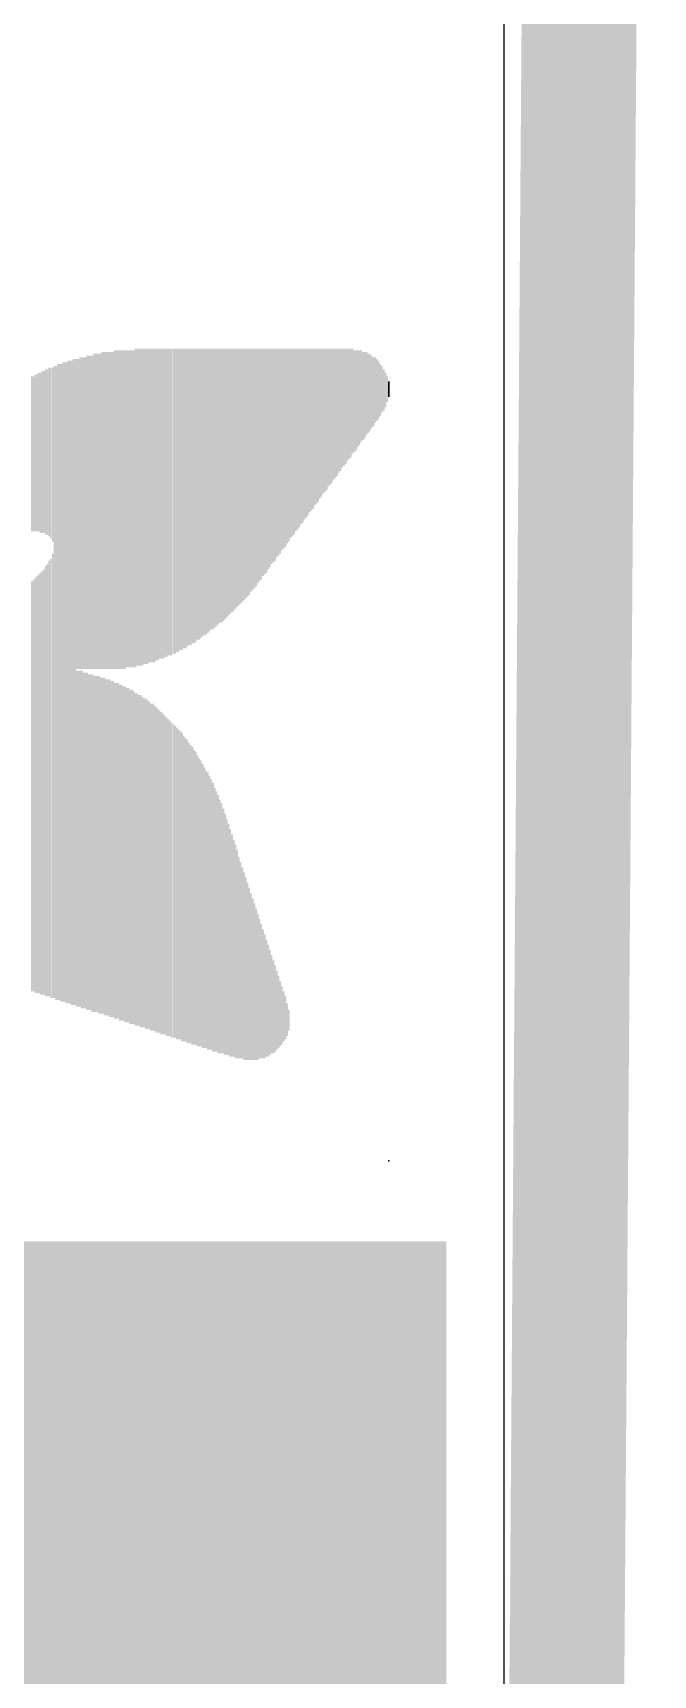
# Model space of a CAD drawing. Extents: x -0.3 to 20.4, y -13.3 to 21.5.
# Drawn here: x 19.025 to 20.396, y 12.706 to 16.338 of the extents above; entities that cross this region are included whole.
import ezdxf

# ---------------------------------------------------------------- set-up
doc = ezdxf.new("R2010")
doc.units = 0
for name, color, linetype in [('1', 12, 'CONTINUOUS'), ('16', 132, 'CONTINUOUS'), ('20', 53, 'CONTINUOUS'), ('21', 40, 'CONTINUOUS'), ('23', 53, 'CONTINUOUS'), ('30', 253, 'CONTINUOUS'), ('32', 253, 'CONTINUOUS')]:
    doc.layers.add(name, color=color, linetype=linetype)

# ---------------------------------------------------------------- blocks, each defined once
blk = doc.blocks.new('RECT')
blk.add_solid([(-0.5, -0.5), (0.5, -0.5), (-0.5, 0.5), (0.5, 0.5)])

msp = doc.modelspace()

# ---------------------------------------------------------------- linework, layer by layer
at = {"layer": '1', "const_width": 0.254}
msp.add_lwpolyline([(20.0152, -13.208), (20.2692, 21.3614)], dxfattribs=at)
at = {"layer": '16', "const_width": 0.254}
msp.add_lwpolyline([(20.0152, -13.208), (20.2692, 21.3614)], dxfattribs=at)
at = {"layer": '20'}
msp.add_line((20.066, 18.542), (20.066, 6.5024), dxfattribs=at)
at = {"layer": '23'}
msp.add_point((19.812, 13.843), dxfattribs=at)

# ---------------------------------------------------------------- block references
at = {"layer": '16', "xscale": 1.27, "yscale": 2.032, "rotation": 90}
msp.add_blockref('RECT', (18.8722, 12.9794), dxfattribs=at)
at = {"layer": '21', "rotation": 90}
for p, xscale, yscale in [((19.13, 15.2756), 0.6896, 0.0038), ((19.1338, 15.2756), 0.6896, 0.0038), ((19.1376, 15.2756), 0.6896, 0.0038), ((19.1414, 15.2756), 0.6896, 0.0038), ((19.1453, 15.2775), 0.6934, 0.0039), ((19.1491, 15.2775), 0.6934, 0.0038), ((19.1529, 15.2775), 0.6934, 0.0038), ((19.1567, 15.2775), 0.6934, 0.0038), ((19.1605, 15.2794), 0.6972, 0.0038), ((19.1643, 15.2794), 0.6972, 0.0038), ((19.1681, 15.2794), 0.6972, 0.0038), ((19.1719, 15.2794), 0.6972, 0.0038), ((19.1757, 15.2794), 0.6972, 0.0038), ((19.1795, 15.2813), 0.701, 0.0038), ((19.1834, 15.2813), 0.701, 0.0039), ((19.1872, 15.2813), 0.701, 0.0038), ((19.191, 15.2813), 0.701, 0.0038), ((19.1948, 15.2813), 0.701, 0.0038), ((19.1986, 15.2813), 0.701, 0.0038), ((19.2024, 15.2813), 0.701, 0.0038), ((19.2062, 15.2832), 0.7048, 0.0038), ((19.21, 15.2832), 0.7048, 0.0038), ((19.2138, 15.2832), 0.7048, 0.0038), ((19.2176, 15.2832), 0.7048, 0.0038), ((19.2215, 15.2832), 0.7048, 0.0039), ((19.2253, 15.2832), 0.7048, 0.0038), ((19.2291, 15.2832), 0.7048, 0.0038), ((19.2329, 15.2851), 0.701, 0.0038), ((19.2367, 15.2851), 0.701, 0.0038), ((19.2405, 15.2851), 0.701, 0.0038), ((19.2443, 15.2851), 0.701, 0.0038), ((19.2481, 15.2851), 0.701, 0.0038), ((19.2519, 15.287), 0.7048, 0.0038), ((19.2557, 15.2889), 0.701, 0.0038), ((19.2596, 15.2889), 0.701, 0.0039), ((19.2634, 15.2889), 0.701, 0.0038), ((19.2672, 15.2889), 0.701, 0.0038), ((19.271, 15.2908), 0.6972, 0.0038), ((19.2748, 15.2908), 0.6972, 0.0038), ((19.2786, 15.2908), 0.6972, 0.0038), ((19.2824, 15.2927), 0.6934, 0.0038), ((19.2862, 15.2927), 0.6934, 0.0038), ((19.29, 15.2927), 0.6934, 0.0038), ((19.2938, 15.2927), 0.6934, 0.0038), ((19.2977, 15.2946), 0.6896, 0.0039), ((19.3015, 15.2946), 0.6896, 0.0038), ((19.3053, 15.2965), 0.6858, 0.0038), ((19.3091, 15.2965), 0.6858, 0.0038), ((19.3129, 15.2965), 0.6858, 0.0038), ((19.3167, 15.2984), 0.682, 0.0038), ((19.3205, 15.2984), 0.682, 0.0038), ((19.3243, 15.3003), 0.6782, 0.0038), ((19.3281, 15.3003), 0.6782, 0.0038), ((19.3319, 15.3003), 0.6782, 0.0038), ((19.3358, 15.3022), 0.6744, 0.0039), ((19.3396, 15.3022), 0.6744, 0.0038), ((19.3434, 15.3041), 0.6705, 0.0038), ((19.3472, 15.3041), 0.6705, 0.0038), ((19.351, 15.3061), 0.6667, 0.0038), ((19.3548, 15.3061), 0.6667, 0.0038), ((19.3586, 15.3079), 0.6629, 0.0038), ((19.3624, 15.3079), 0.6629, 0.0038), ((19.3662, 15.3099), 0.6591, 0.0038), ((19.37, 15.3117), 0.6553, 0.0038), ((19.3739, 15.3117), 0.6553, 0.0039), ((19.3777, 15.3137), 0.6515, 0.0038), ((19.3815, 15.3137), 0.6515, 0.0038), ((19.3853, 15.3155), 0.6477, 0.0038), ((19.3891, 15.3175), 0.6439, 0.0038), ((19.3929, 15.3175), 0.6439, 0.0038), ((19.3967, 15.3194), 0.6401, 0.0038), ((19.4005, 15.3213), 0.6363, 0.0038), ((19.4043, 15.3232), 0.6324, 0.0038), ((19.4081, 15.3232), 0.6324, 0.0038), ((19.412, 15.3251), 0.6286, 0.0039), ((19.4158, 15.327), 0.6248, 0.0038), ((19.4196, 15.3289), 0.621, 0.0038), ((19.4234, 15.3289), 0.621, 0.0038), ((19.4272, 15.3308), 0.6172, 0.0038), ((19.431, 15.3327), 0.6134, 0.0038), ((19.4348, 15.3346), 0.6096, 0.0038), ((19.4386, 15.3365), 0.6058, 0.0038), ((19.4424, 15.3365), 0.6058, 0.0038), ((19.4462, 15.3384), 0.602, 0.0038), ((19.4501, 15.3403), 0.5982, 0.0039), ((19.4539, 15.3422), 0.5943, 0.0038), ((19.4577, 15.3442), 0.5905, 0.0038), ((19.4615, 15.346), 0.5867, 0.0038), ((19.4653, 15.348), 0.5829, 0.0038), ((19.4691, 15.3498), 0.5791, 0.0038), ((19.4729, 15.3518), 0.5753, 0.0038), ((19.4767, 15.3537), 0.5715, 0.0038), ((19.4805, 15.3556), 0.5677, 0.0038), ((19.4843, 15.3575), 0.5639, 0.0038), ((19.4882, 15.3594), 0.5601, 0.0039), ((19.492, 15.3613), 0.5562, 0.0038), ((19.4958, 15.3632), 0.5524, 0.0038), ((19.4996, 15.3651), 0.5486, 0.0038), ((19.5034, 15.367), 0.5448, 0.0038), ((19.5072, 15.3708), 0.5372, 0.0038), ((19.511, 15.3727), 0.5334, 0.0038), ((19.5148, 15.3746), 0.5296, 0.0038), ((19.5186, 15.3765), 0.5258, 0.0038), ((19.5224, 15.3803), 0.5181, 0.0038), ((19.5263, 15.3823), 0.5143, 0.0039), ((19.5301, 15.3841), 0.5105, 0.0038), ((19.5339, 15.388), 0.5029, 0.0038), ((19.5377, 15.3899), 0.4991, 0.0038), ((19.5415, 15.3918), 0.4953, 0.0038), ((19.5453, 15.3956), 0.4877, 0.0038), ((19.5491, 15.3975), 0.4839, 0.0038), ((19.5529, 15.4013), 0.4762, 0.0038), ((19.5567, 15.4032), 0.4724, 0.0038), ((19.5605, 15.4051), 0.4686, 0.0038), ((19.5644, 15.4089), 0.461, 0.0039), ((19.5682, 15.4108), 0.4572, 0.0038), ((19.572, 15.4127), 0.4534, 0.0038), ((19.5758, 15.4165), 0.4458, 0.0038), ((19.5796, 15.4184), 0.4419, 0.0038), ((19.5834, 15.4204), 0.4381, 0.0038), ((19.5872, 15.4242), 0.4305, 0.0038), ((19.591, 15.4261), 0.4267, 0.0038), ((19.5948, 15.4299), 0.4191, 0.0038), ((19.5986, 15.4318), 0.4153, 0.0038), ((19.6025, 15.4337), 0.4115, 0.0039), ((19.6063, 15.4375), 0.4038, 0.0038), ((19.6101, 15.4394), 0.4, 0.0038), ((19.6139, 15.4413), 0.3962, 0.0038), ((19.6177, 15.4451), 0.3886, 0.0038), ((19.6215, 15.447), 0.3848, 0.0038), ((19.6253, 15.4508), 0.3772, 0.0038), ((19.6291, 15.4527), 0.3734, 0.0038), ((19.6329, 15.4546), 0.3696, 0.0038), ((19.6367, 15.4585), 0.3619, 0.0038), ((19.6406, 15.4604), 0.3581, 0.0039), ((19.6444, 15.4623), 0.3543, 0.0038), ((19.6482, 15.4661), 0.3467, 0.0038), ((19.652, 15.468), 0.3429, 0.0038), ((19.6558, 15.4699), 0.3391, 0.0038), ((19.6596, 15.4737), 0.3315, 0.0038), ((19.6634, 15.4756), 0.3276, 0.0038), ((19.6672, 15.4794), 0.32, 0.0038), ((19.671, 15.4813), 0.3162, 0.0038), ((19.6748, 15.4832), 0.3124, 0.0038), ((19.6787, 15.487), 0.3048, 0.0039), ((19.6825, 15.4889), 0.301, 0.0038), ((19.6863, 15.4908), 0.2972, 0.0038), ((19.6901, 15.4947), 0.2895, 0.0038), ((19.6939, 15.4966), 0.2857, 0.0038), ((19.6977, 15.4985), 0.2819, 0.0038), ((19.7015, 15.5023), 0.2743, 0.0038), ((19.7053, 15.5042), 0.2705, 0.0038), ((19.7091, 15.508), 0.2629, 0.0038), ((19.7129, 15.5099), 0.2591, 0.0038), ((19.7168, 15.5118), 0.2553, 0.0039), ((19.7206, 15.5156), 0.2476, 0.0038), ((19.7244, 15.5175), 0.2438, 0.0038), ((19.7282, 15.5194), 0.24, 0.0038), ((19.732, 15.5232), 0.2324, 0.0038), ((19.7358, 15.5232), 0.2248, 0.0038), ((19.7396, 15.5251), 0.221, 0.0038), ((19.7434, 15.5289), 0.2134, 0.0038), ((19.7472, 15.5309), 0.2095, 0.0038), ((19.751, 15.5347), 0.2019, 0.0038), ((19.7549, 15.5347), 0.1943, 0.0039), ((19.7587, 15.5366), 0.1905, 0.0038), ((19.7625, 15.5404), 0.1829, 0.0038), ((19.7663, 15.5404), 0.1753, 0.0038), ((19.7701, 15.5423), 0.1715, 0.0038), ((19.7739, 15.5442), 0.16, 0.0038), ((19.7777, 15.5442), 0.1524, 0.0038), ((19.7815, 15.548), 0.1448, 0.0038), ((19.031, 15.409), 0.3467, 0.0039), ((19.0348, 15.409), 0.3467, 0.0038), ((19.0386, 15.4108), 0.3505, 0.0038), ((19.0424, 15.4089), 0.3544, 0.0038), ((19.0462, 15.4108), 0.3582, 0.0038), ((19.05, 15.4108), 0.3582, 0.0038), ((19.0538, 15.4108), 0.3658, 0.0038), ((19.0576, 15.4108), 0.3658, 0.0038), ((19.0614, 15.4108), 0.3734, 0.0038), ((19.0652, 15.4089), 0.3772, 0.0038), ((19.0691, 15.4051), 0.3848, 0.0039), ((19.0729, 14.9022), 1.3983, 0.0038), ((19.0767, 14.9003), 1.4021, 0.0038), ((19.0805, 14.9022), 1.4059, 0.0038), ((19.0843, 14.9022), 1.4059, 0.0038), ((19.0881, 14.9003), 1.4097, 0.0038), ((19.0919, 14.9022), 1.4135, 0.0038), ((19.0957, 14.9022), 1.4135, 0.0038), ((19.0995, 14.9003), 1.4173, 0.0038), ((19.1033, 14.9022), 1.4211, 0.0038), ((19.1072, 14.9022), 1.4211, 0.0039), ((19.111, 14.9003), 1.4249, 0.0038), ((19.1148, 14.9022), 1.4288, 0.0038), ((19.1186, 14.9022), 1.4288, 0.0038), ((19.1224, 15.2737), 0.6858, 0.0038), ((19.1262, 15.2737), 0.6858, 0.0038), ((19.7853, 15.548), 0.1372, 0.0038), ((19.7891, 15.548), 0.1295, 0.0038), ((19.793, 15.548), 0.1143, 0.0039), ((19.7968, 15.5499), 0.1029, 0.0038), ((19.8006, 15.548), 0.0914, 0.0038), ((19.8044, 15.548), 0.0762, 0.0038), ((19.0233, 15.407), 0.3429, 0.0038), ((19.0271, 15.407), 0.3429, 0.0038), ((19.8082, 15.5499), 0.0572, 0.0038), ((19.812, 15.5499), 0.0343, 0.0038), ((19.0691, 14.6945), 0.983, 0.0039), ((19.0462, 14.6793), 0.9372, 0.0038), ((19.05, 14.6812), 0.941, 0.0038), ((19.0538, 14.6832), 0.9525, 0.0038), ((19.0576, 14.6851), 0.9563, 0.0038), ((19.0614, 14.6889), 0.9639, 0.0038), ((19.0652, 14.6888), 0.9716, 0.0038), ((19.0233, 14.6717), 0.9068, 0.0038), ((19.0271, 14.6736), 0.9106, 0.0038), ((19.031, 14.6736), 0.9182, 0.0039), ((19.0348, 14.6755), 0.922, 0.0038), ((19.0386, 14.6774), 0.9258, 0.0038), ((19.0424, 14.6774), 0.9334, 0.0038), ((19.1224, 14.5555), 0.7429, 0.0038), ((19.1262, 14.5555), 0.7429, 0.0038), ((19.13, 14.5555), 0.7429, 0.0038), ((19.1338, 14.5536), 0.7467, 0.0038), ((19.1376, 14.5517), 0.7429, 0.0038), ((19.1414, 14.5517), 0.7429, 0.0038), ((19.1453, 14.5498), 0.7467, 0.0039), ((19.1491, 14.5479), 0.7429, 0.0038), ((19.1529, 14.5479), 0.7429, 0.0038), ((19.1567, 14.546), 0.7467, 0.0038), ((19.1605, 14.5441), 0.7429, 0.0038), ((19.1643, 14.5441), 0.7429, 0.0038), ((19.1681, 14.5441), 0.7429, 0.0038), ((19.1719, 14.5422), 0.7467, 0.0038), ((19.1757, 14.5403), 0.7429, 0.0038), ((19.1795, 14.5403), 0.7429, 0.0038), ((19.1834, 14.5383), 0.7468, 0.0039), ((19.1872, 14.5364), 0.743, 0.0038), ((19.191, 14.5364), 0.743, 0.0038), ((19.1948, 14.5345), 0.7468, 0.0038), ((19.1986, 14.5326), 0.743, 0.0038), ((19.2024, 14.5326), 0.743, 0.0038), ((19.2062, 14.5288), 0.743, 0.0038), ((19.21, 14.5288), 0.743, 0.0038), ((19.2138, 14.5288), 0.743, 0.0038), ((19.2176, 14.525), 0.743, 0.0038), ((19.2215, 14.525), 0.743, 0.0039), ((19.2253, 14.5231), 0.7392, 0.0038), ((19.2291, 14.5212), 0.743, 0.0038), ((19.2329, 14.5193), 0.7391, 0.0038), ((19.2367, 14.5193), 0.7391, 0.0038), ((19.2405, 14.5155), 0.7391, 0.0038), ((19.2443, 14.5155), 0.7391, 0.0038), ((19.2481, 14.5136), 0.7353, 0.0038), ((19.2519, 14.5098), 0.7353, 0.0038), ((19.2557, 14.5098), 0.7353, 0.0038), ((19.2596, 14.5079), 0.7315, 0.0039), ((19.2634, 14.506), 0.7353, 0.0038), ((19.2672, 14.5041), 0.7315, 0.0038), ((19.271, 14.5022), 0.7277, 0.0038), ((19.2748, 14.5003), 0.7315, 0.0038), ((19.2786, 14.4984), 0.7277, 0.0038), ((19.2824, 14.4965), 0.7239, 0.0038), ((19.2862, 14.4927), 0.7239, 0.0038), ((19.29, 14.4927), 0.7239, 0.0038), ((19.2938, 14.4907), 0.72, 0.0038), ((19.2977, 14.4869), 0.7201, 0.0039), ((19.3015, 14.485), 0.7163, 0.0038), ((19.3053, 14.4831), 0.7125, 0.0038), ((19.3091, 14.4793), 0.7125, 0.0038), ((19.3129, 14.4774), 0.7087, 0.0038), ((19.3167, 14.4755), 0.7049, 0.0038), ((19.3205, 14.4717), 0.7049, 0.0038), ((19.3243, 14.4698), 0.7011, 0.0038), ((19.3281, 14.4679), 0.6973, 0.0038), ((19.3319, 14.464), 0.6972, 0.0038), ((19.3358, 14.4621), 0.6934, 0.0039), ((19.3396, 14.4602), 0.6896, 0.0038), ((19.3434, 14.4564), 0.6896, 0.0038), ((19.3472, 14.4545), 0.6858, 0.0038), ((19.351, 14.4526), 0.682, 0.0038), ((19.3548, 14.4488), 0.682, 0.0038), ((19.3586, 14.445), 0.6744, 0.0038), ((19.3624, 14.4431), 0.6706, 0.0038), ((19.3662, 14.4393), 0.6705, 0.0038), ((19.37, 14.4355), 0.6629, 0.0038), ((19.3739, 14.4336), 0.6591, 0.0039), ((19.3777, 14.4298), 0.6591, 0.0038), ((19.3815, 14.426), 0.6515, 0.0038), ((19.3853, 14.4241), 0.6477, 0.0038), ((19.3891, 14.4184), 0.6439, 0.0038), ((19.3929, 14.4145), 0.6362, 0.0038), ((19.3967, 14.4126), 0.6324, 0.0038), ((19.4005, 14.4069), 0.6286, 0.0038), ((19.4043, 14.4031), 0.621, 0.0038), ((19.4081, 14.3993), 0.6134, 0.0038), ((19.412, 14.3955), 0.6135, 0.0039), ((19.4158, 14.3916), 0.6058, 0.0038), ((19.4196, 14.3878), 0.5982, 0.0038), ((19.4234, 14.3821), 0.5944, 0.0038), ((19.4272, 14.3764), 0.583, 0.0038), ((19.431, 14.3726), 0.5753, 0.0038), ((19.4348, 14.3669), 0.5715, 0.0038), ((19.4386, 14.3612), 0.5601, 0.0038), ((19.4424, 14.3574), 0.5525, 0.0038), ((19.4462, 14.3516), 0.541, 0.0038), ((19.4501, 14.344), 0.5334, 0.0039), ((19.4539, 14.3383), 0.522, 0.0038), ((19.4577, 14.3326), 0.5106, 0.0038), ((19.4615, 14.325), 0.5029, 0.0038), ((19.4653, 14.3193), 0.4915, 0.0038), ((19.4691, 14.3136), 0.4801, 0.0038), ((19.4729, 14.3059), 0.4724, 0.0038), ((19.4767, 14.3002), 0.461, 0.0038), ((19.4805, 14.2926), 0.4458, 0.0038), ((19.4843, 14.2869), 0.4343, 0.0038), ((19.4882, 14.2812), 0.4229, 0.0039), ((19.492, 14.2736), 0.4153, 0.0038), ((19.4958, 14.2678), 0.4038, 0.0038), ((19.4996, 14.2621), 0.3924, 0.0038), ((19.5034, 14.2564), 0.381, 0.0038), ((19.5072, 14.2507), 0.3696, 0.0038), ((19.511, 14.245), 0.3581, 0.0038), ((19.5148, 14.2393), 0.3467, 0.0038), ((19.5186, 14.2336), 0.3353, 0.0038), ((19.5224, 14.2278), 0.3238, 0.0038), ((19.5263, 14.224), 0.3086, 0.0039), ((19.5301, 14.2183), 0.2972, 0.0038), ((19.5339, 14.2126), 0.2857, 0.0038), ((19.5377, 14.2069), 0.2743, 0.0038), ((19.5415, 14.2031), 0.2591, 0.0038), ((19.5453, 14.1974), 0.2477, 0.0038), ((19.5491, 14.1935), 0.2324, 0.0038), ((19.5529, 14.1897), 0.2172, 0.0038), ((19.5567, 14.184), 0.2058, 0.0038), ((19.5605, 14.1802), 0.1905, 0.0038), ((19.5644, 14.1764), 0.1753, 0.0039), ((19.5682, 14.1726), 0.16, 0.0038), ((19.572, 14.1688), 0.1447, 0.0038), ((19.5758, 14.165), 0.1295, 0.0038), ((19.5796, 14.1631), 0.1105, 0.0038), ((19.5834, 14.1593), 0.0953, 0.0038), ((19.5872, 14.1554), 0.0724, 0.0038), ((19.591, 14.1536), 0.0457, 0.0038)]:
    msp.add_blockref('RECT', p, dxfattribs=dict(at, xscale=xscale, yscale=yscale))
at = {"layer": '30', "xscale": 1.3716, "yscale": 2.1336, "rotation": 90}
msp.add_blockref('RECT', (18.8722, 12.9794), dxfattribs=at)
at = {"layer": '32', "xscale": 1.27, "yscale": 2.032, "rotation": 90}
msp.add_blockref('RECT', (18.8722, 12.9794), dxfattribs=at)

doc.saveas('drawing.dxf')
